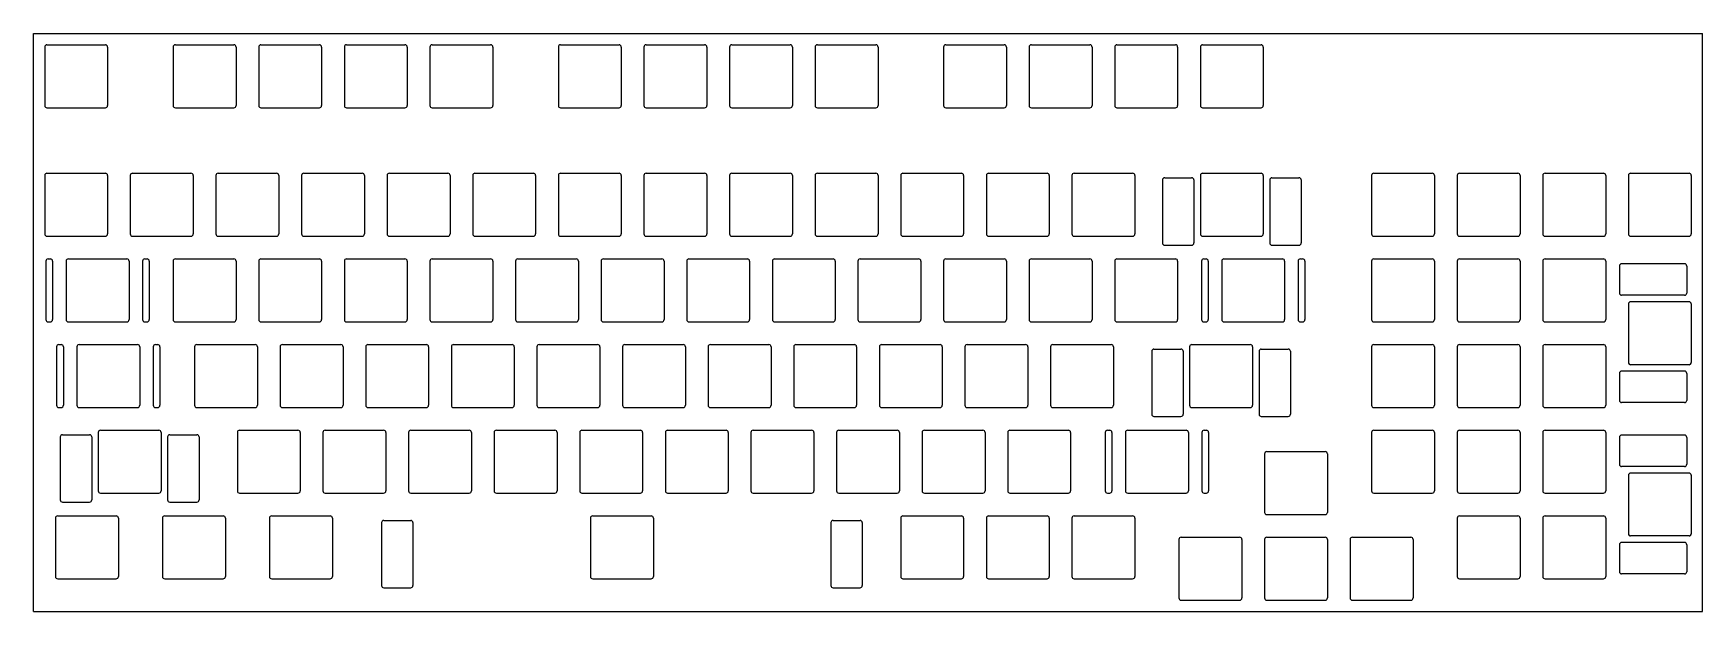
# Model space of a CAD drawing. Header units: millimetres. Extents: x 0 to 371, y -129 to 0.
import ezdxf

# ---------------------------------------------------------------- set-up
doc = ezdxf.new("R2010")
doc.units = ezdxf.units.MM

msp = doc.modelspace()

# ---------------------------------------------------------------- linework, layer by layer
for p, q in [((0, 0), (371.475, 0)), ((0, -128.5875), (0, 0)), ((371.475, -128.5875), (371.475, 0)), ((2.525, -3.025), (2.525, -16.025)), ((3.025, -2.525), (16.025, -2.525)), ((16.525, -3.025), (16.525, -16.025)), ((31.1, -3.025), (31.1, -16.025)), ((31.6, -2.525), (44.6, -2.525)), ((45.1, -3.025), (45.1, -16.025)), ((50.15, -3.025), (50.15, -16.025)), ((50.65, -2.525), (63.65, -2.525)), ((64.15, -3.025), (64.15, -16.025)), ((69.2, -3.025), (69.2, -16.025)), ((69.7, -2.525), (82.7, -2.525)), ((83.2, -3.025), (83.2, -16.025)), ((88.25, -3.025), (88.25, -16.025)), ((88.75, -2.525), (101.75, -2.525)), ((102.25, -3.025), (102.25, -16.025)), ((116.825, -3.025), (116.825, -16.025)), ((117.325, -2.525), (130.325, -2.525)), ((130.825, -3.025), (130.825, -16.025)), ((135.875, -3.025), (135.875, -16.025)), ((136.375, -2.525), (149.375, -2.525)), ((149.875, -3.025), (149.875, -16.025)), ((154.925, -3.025), (154.925, -16.025)), ((155.425, -2.525), (168.425, -2.525)), ((168.925, -3.025), (168.925, -16.025)), ((173.975, -3.025), (173.975, -16.025)), ((174.475, -2.525), (187.475, -2.525)), ((187.975, -3.025), (187.975, -16.025)), ((202.55, -3.025), (202.55, -16.025)), ((203.05, -2.525), (216.05, -2.525)), ((216.55, -3.025), (216.55, -16.025)), ((221.6, -3.025), (221.6, -16.025)), ((222.1, -2.525), (235.1, -2.525)), ((235.6, -3.025), (235.6, -16.025)), ((240.65, -3.025), (240.65, -16.025)), ((241.15, -2.525), (254.15, -2.525)), ((254.65, -3.025), (254.65, -16.025)), ((259.7, -3.025), (259.7, -16.025)), ((260.2, -2.525), (273.2, -2.525)), ((273.7, -3.025), (273.7, -16.025)), ((3.025, -16.525), (16.025, -16.525)), ((31.6, -16.525), (44.6, -16.525)), ((50.65, -16.525), (63.65, -16.525)), ((69.7, -16.525), (82.7, -16.525)), ((88.75, -16.525), (101.75, -16.525)), ((117.325, -16.525), (130.325, -16.525)), ((136.375, -16.525), (149.375, -16.525)), ((155.425, -16.525), (168.425, -16.525)), ((174.475, -16.525), (187.475, -16.525)), ((203.05, -16.525), (216.05, -16.525)), ((222.1, -16.525), (235.1, -16.525)), ((241.15, -16.525), (254.15, -16.525)), ((260.2, -16.525), (273.2, -16.525)), ((2.525, -31.6), (2.525, -44.6)), ((3.025, -31.1), (16.025, -31.1)), ((16.525, -31.6), (16.525, -44.6)), ((21.575, -31.6), (21.575, -44.6)), ((22.075, -31.1), (35.075, -31.1)), ((35.575, -31.6), (35.575, -44.6)), ((40.625, -31.6), (40.625, -44.6)), ((41.125, -31.1), (54.125, -31.1)), ((54.625, -31.6), (54.625, -44.6)), ((59.675, -31.6), (59.675, -44.6)), ((60.175, -31.1), (73.175, -31.1)), ((73.675, -31.6), (73.675, -44.6)), ((78.725, -31.6), (78.725, -44.6)), ((79.225, -31.1), (92.225, -31.1)), ((92.725, -31.6), (92.725, -44.6)), ((97.775, -31.6), (97.775, -44.6)), ((98.275, -31.1), (111.275, -31.1)), ((111.775, -31.6), (111.775, -44.6)), ((116.825, -31.6), (116.825, -44.6)), ((117.325, -31.1), (130.325, -31.1)), ((130.825, -31.6), (130.825, -44.6)), ((135.875, -31.6), (135.875, -44.6)), ((136.375, -31.1), (149.375, -31.1)), ((149.875, -31.6), (149.875, -44.6)), ((154.925, -31.6), (154.925, -44.6)), ((155.425, -31.1), (168.425, -31.1)), ((168.925, -31.6), (168.925, -44.6)), ((173.975, -31.6), (173.975, -44.6)), ((174.475, -31.1), (187.475, -31.1)), ((187.975, -31.6), (187.975, -44.6)), ((193.025, -31.6), (193.025, -44.6)), ((193.525, -31.1), (206.525, -31.1)), ((207.025, -31.6), (207.025, -44.6)), ((212.075, -31.6), (212.075, -44.6)), ((212.575, -31.1), (225.575, -31.1)), ((226.075, -31.6), (226.075, -44.6)), ((231.125, -31.6), (231.125, -44.6)), ((231.625, -31.1), (244.625, -31.1)), ((245.125, -31.6), (245.125, -44.6)), ((251.262, -32.6), (251.262, -46.6)), ((251.762, -32.1), (257.762, -32.1)), ((258.262, -32.6), (258.262, -46.6)), ((259.7, -31.6), (259.7, -44.6)), ((260.2, -31.1), (273.2, -31.1)), ((273.7, -31.6), (273.7, -44.6)), ((275.138, -32.6), (275.138, -46.6)), ((275.638, -32.1), (281.638, -32.1)), ((282.138, -32.6), (282.138, -46.6)), ((297.8, -31.6), (297.8, -44.6)), ((298.3, -31.1), (311.3, -31.1)), ((311.8, -31.6), (311.8, -44.6)), ((316.85, -31.6), (316.85, -44.6)), ((317.35, -31.1), (330.35, -31.1)), ((330.85, -31.6), (330.85, -44.6)), ((335.9, -31.6), (335.9, -44.6)), ((336.4, -31.1), (349.4, -31.1)), ((349.9, -31.6), (349.9, -44.6)), ((354.95, -31.6), (354.95, -44.6)), ((355.45, -31.1), (368.45, -31.1)), ((368.95, -31.6), (368.95, -44.6)), ((3.025, -45.1), (16.025, -45.1)), ((22.075, -45.1), (35.075, -45.1)), ((41.125, -45.1), (54.125, -45.1)), ((60.175, -45.1), (73.175, -45.1)), ((79.225, -45.1), (92.225, -45.1)), ((98.275, -45.1), (111.275, -45.1)), ((117.325, -45.1), (130.325, -45.1)), ((136.375, -45.1), (149.375, -45.1)), ((155.425, -45.1), (168.425, -45.1)), ((174.475, -45.1), (187.475, -45.1)), ((193.525, -45.1), (206.525, -45.1)), ((212.575, -45.1), (225.575, -45.1)), ((231.625, -45.1), (244.625, -45.1)), ((251.762, -47.1), (257.762, -47.1)), ((260.2, -45.1), (273.2, -45.1)), ((275.638, -47.1), (281.638, -47.1)), ((298.3, -45.1), (311.3, -45.1)), ((317.35, -45.1), (330.35, -45.1)), ((336.4, -45.1), (349.4, -45.1)), ((355.45, -45.1), (368.45, -45.1)), ((2.7875, -50.65), (2.7875, -63.65)), ((3.2875, -50.15), (3.7875, -50.15)), ((4.2875, -50.65), (4.2875, -63.65)), ((7.2875, -50.65), (7.2875, -63.65)), ((7.7875, -50.15), (20.7875, -50.15)), ((21.2875, -50.65), (21.2875, -63.65)), ((24.2875, -50.65), (24.2875, -63.65)), ((24.7875, -50.15), (25.2875, -50.15)), ((25.7875, -50.65), (25.7875, -63.65)), ((31.1, -50.65), (31.1, -63.65)), ((31.6, -50.15), (44.6, -50.15)), ((45.1, -50.65), (45.1, -63.65)), ((50.15, -50.65), (50.15, -63.65)), ((50.65, -50.15), (63.65, -50.15)), ((64.15, -50.65), (64.15, -63.65)), ((69.2, -50.65), (69.2, -63.65)), ((69.7, -50.15), (82.7, -50.15)), ((83.2, -50.65), (83.2, -63.65)), ((88.25, -50.65), (88.25, -63.65)), ((88.75, -50.15), (101.75, -50.15)), ((102.25, -50.65), (102.25, -63.65)), ((107.3, -50.65), (107.3, -63.65)), ((107.8, -50.15), (120.8, -50.15)), ((121.3, -50.65), (121.3, -63.65)), ((126.35, -50.65), (126.35, -63.65)), ((126.85, -50.15), (139.85, -50.15)), ((140.35, -50.65), (140.35, -63.65)), ((145.4, -50.65), (145.4, -63.65)), ((145.9, -50.15), (158.9, -50.15)), ((159.4, -50.65), (159.4, -63.65)), ((164.45, -50.65), (164.45, -63.65)), ((164.95, -50.15), (177.95, -50.15)), ((178.45, -50.65), (178.45, -63.65)), ((183.5, -50.65), (183.5, -63.65)), ((184, -50.15), (197, -50.15)), ((197.5, -50.65), (197.5, -63.65)), ((202.55, -50.65), (202.55, -63.65)), ((203.05, -50.15), (216.05, -50.15)), ((216.55, -50.65), (216.55, -63.65)), ((221.6, -50.65), (221.6, -63.65)), ((222.1, -50.15), (235.1, -50.15)), ((235.6, -50.65), (235.6, -63.65)), ((240.65, -50.65), (240.65, -63.65)), ((241.15, -50.15), (254.15, -50.15)), ((254.65, -50.65), (254.65, -63.65)), ((259.9625, -50.65), (259.9625, -63.65)), ((260.4625, -50.15), (260.9625, -50.15)), ((261.4625, -50.65), (261.4625, -63.65)), ((264.4625, -50.65), (264.4625, -63.65)), ((264.9625, -50.15), (277.9625, -50.15)), ((278.4625, -50.65), (278.4625, -63.65)), ((281.4625, -50.65), (281.4625, -63.65)), ((281.9625, -50.15), (282.4625, -50.15)), ((282.9625, -50.65), (282.9625, -63.65)), ((297.8, -50.65), (297.8, -63.65)), ((298.3, -50.15), (311.3, -50.15)), ((311.8, -50.65), (311.8, -63.65)), ((316.85, -50.65), (316.85, -63.65)), ((317.35, -50.15), (330.35, -50.15)), ((330.85, -50.65), (330.85, -63.65)), ((335.9, -50.65), (335.9, -63.65)), ((336.4, -50.15), (349.4, -50.15)), ((349.9, -50.65), (349.9, -63.65)), ((352.95, -51.737), (352.95, -57.737)), ((367.45, -51.237), (353.45, -51.237)), ((367.95, -51.737), (367.95, -57.737)), ((367.45, -58.237), (353.45, -58.237)), ((354.95, -60.175), (354.95, -73.175)), ((368.45, -59.675), (355.45, -59.675)), ((368.95, -60.175), (368.95, -73.175)), ((3.2875, -64.15), (3.7875, -64.15)), ((7.7875, -64.15), (20.7875, -64.15)), ((24.7875, -64.15), (25.2875, -64.15)), ((31.6, -64.15), (44.6, -64.15)), ((50.65, -64.15), (63.65, -64.15)), ((69.7, -64.15), (82.7, -64.15)), ((88.75, -64.15), (101.75, -64.15)), ((107.8, -64.15), (120.8, -64.15)), ((126.85, -64.15), (139.85, -64.15)), ((145.9, -64.15), (158.9, -64.15)), ((164.95, -64.15), (177.95, -64.15)), ((184, -64.15), (197, -64.15)), ((203.05, -64.15), (216.05, -64.15)), ((222.1, -64.15), (235.1, -64.15)), ((241.15, -64.15), (254.15, -64.15)), ((260.4625, -64.15), (260.9625, -64.15)), ((264.9625, -64.15), (277.9625, -64.15)), ((281.9625, -64.15), (282.4625, -64.15)), ((298.3, -64.15), (311.3, -64.15)), ((317.35, -64.15), (330.35, -64.15)), ((336.4, -64.15), (349.4, -64.15)), ((5.16875, -69.7), (5.16875, -82.7)), ((5.66875, -69.2), (6.16875, -69.2)), ((6.66875, -69.7), (6.66875, -82.7)), ((9.66875, -69.7), (9.66875, -82.7)), ((10.16875, -69.2), (23.16875, -69.2)), ((23.66875, -69.7), (23.66875, -82.7)), ((26.66875, -69.7), (26.66875, -82.7)), ((27.16875, -69.2), (27.66875, -69.2)), ((28.16875, -69.7), (28.16875, -82.7)), ((35.8625, -69.7), (35.8625, -82.7)), ((36.3625, -69.2), (49.3625, -69.2)), ((49.8625, -69.7), (49.8625, -82.7)), ((54.9125, -69.7), (54.9125, -82.7)), ((55.4125, -69.2), (68.4125, -69.2)), ((68.9125, -69.7), (68.9125, -82.7)), ((73.9625, -69.7), (73.9625, -82.7)), ((74.4625, -69.2), (87.4625, -69.2)), ((87.9625, -69.7), (87.9625, -82.7)), ((93.0125, -69.7), (93.0125, -82.7)), ((93.5125, -69.2), (106.5125, -69.2)), ((107.0125, -69.7), (107.0125, -82.7)), ((112.0625, -69.7), (112.0625, -82.7)), ((112.5625, -69.2), (125.5625, -69.2)), ((126.0625, -69.7), (126.0625, -82.7)), ((131.1125, -69.7), (131.1125, -82.7)), ((131.6125, -69.2), (144.6125, -69.2)), ((145.1125, -69.7), (145.1125, -82.7)), ((150.1625, -69.7), (150.1625, -82.7)), ((150.6625, -69.2), (163.6625, -69.2)), ((164.1625, -69.7), (164.1625, -82.7)), ((169.2125, -69.7), (169.2125, -82.7)), ((169.7125, -69.2), (182.7125, -69.2)), ((183.2125, -69.7), (183.2125, -82.7)), ((188.2625, -69.7), (188.2625, -82.7)), ((188.7625, -69.2), (201.7625, -69.2)), ((202.2625, -69.7), (202.2625, -82.7)), ((207.3125, -69.7), (207.3125, -82.7)), ((207.8125, -69.2), (220.8125, -69.2)), ((221.3125, -69.7), (221.3125, -82.7)), ((226.3625, -69.7), (226.3625, -82.7)), ((226.8625, -69.2), (239.8625, -69.2)), ((240.3625, -69.7), (240.3625, -82.7)), ((249.38075, -70.2), (255.38075, -70.2)), ((257.31875, -69.7), (257.31875, -82.7)), ((257.81875, -69.2), (270.81875, -69.2)), ((271.31875, -69.7), (271.31875, -82.7)), ((273.25675, -70.2), (279.25675, -70.2)), ((297.8, -69.7), (297.8, -82.7)), ((298.3, -69.2), (311.3, -69.2)), ((311.8, -69.7), (311.8, -82.7)), ((316.85, -69.7), (316.85, -82.7)), ((317.35, -69.2), (330.35, -69.2)), ((330.85, -69.7), (330.85, -82.7)), ((335.9, -69.7), (335.9, -82.7)), ((336.4, -69.2), (349.4, -69.2)), ((349.9, -69.7), (349.9, -82.7)), ((248.88075, -70.7), (248.88075, -84.7)), ((255.88075, -70.7), (255.88075, -84.7)), ((272.75675, -70.7), (272.75675, -84.7)), ((279.75675, -70.7), (279.75675, -84.7)), ((368.45, -73.675), (355.45, -73.675)), ((352.95, -75.613), (352.95, -81.613)), ((367.45, -75.113), (353.45, -75.113)), ((367.95, -75.613), (367.95, -81.613)), ((5.66875, -83.2), (6.16875, -83.2)), ((10.16875, -83.2), (23.16875, -83.2)), ((27.16875, -83.2), (27.66875, -83.2)), ((36.3625, -83.2), (49.3625, -83.2)), ((55.4125, -83.2), (68.4125, -83.2)), ((74.4625, -83.2), (87.4625, -83.2)), ((93.5125, -83.2), (106.5125, -83.2)), ((112.5625, -83.2), (125.5625, -83.2)), ((131.6125, -83.2), (144.6125, -83.2)), ((150.6625, -83.2), (163.6625, -83.2)), ((169.7125, -83.2), (182.7125, -83.2)), ((188.7625, -83.2), (201.7625, -83.2)), ((207.8125, -83.2), (220.8125, -83.2)), ((226.8625, -83.2), (239.8625, -83.2)), ((249.38075, -85.2), (255.38075, -85.2)), ((257.81875, -83.2), (270.81875, -83.2)), ((273.25675, -85.2), (279.25675, -85.2)), ((298.3, -83.2), (311.3, -83.2)), ((317.35, -83.2), (330.35, -83.2)), ((336.4, -83.2), (349.4, -83.2)), ((367.45, -82.113), (353.45, -82.113)), ((14.43125, -88.75), (14.43125, -101.75)), ((14.93125, -88.25), (27.93125, -88.25)), ((28.43125, -88.75), (28.43125, -101.75)), ((45.3875, -88.75), (45.3875, -101.75)), ((45.8875, -88.25), (58.8875, -88.25)), ((59.3875, -88.75), (59.3875, -101.75)), ((64.4375, -88.75), (64.4375, -101.75)), ((64.9375, -88.25), (77.9375, -88.25)), ((78.4375, -88.75), (78.4375, -101.75)), ((83.4875, -88.75), (83.4875, -101.75)), ((83.9875, -88.25), (96.9875, -88.25)), ((97.4875, -88.75), (97.4875, -101.75)), ((102.5375, -88.75), (102.5375, -101.75)), ((103.0375, -88.25), (116.0375, -88.25)), ((116.5375, -88.75), (116.5375, -101.75)), ((121.5875, -88.75), (121.5875, -101.75)), ((122.0875, -88.25), (135.0875, -88.25)), ((135.5875, -88.75), (135.5875, -101.75)), ((140.6375, -88.75), (140.6375, -101.75)), ((141.1375, -88.25), (154.1375, -88.25)), ((154.6375, -88.75), (154.6375, -101.75)), ((159.6875, -88.75), (159.6875, -101.75)), ((160.1875, -88.25), (173.1875, -88.25)), ((173.6875, -88.75), (173.6875, -101.75)), ((178.7375, -88.75), (178.7375, -101.75)), ((179.2375, -88.25), (192.2375, -88.25)), ((192.7375, -88.75), (192.7375, -101.75)), ((197.7875, -88.75), (197.7875, -101.75)), ((198.2875, -88.25), (211.2875, -88.25)), ((211.7875, -88.75), (211.7875, -101.75)), ((216.8375, -88.75), (216.8375, -101.75)), ((217.3375, -88.25), (230.3375, -88.25)), ((230.8375, -88.75), (230.8375, -101.75)), ((238.53125, -88.75), (238.53125, -101.75)), ((239.03125, -88.25), (239.53125, -88.25)), ((240.03125, -88.75), (240.03125, -101.75)), ((243.03125, -88.75), (243.03125, -101.75)), ((243.53125, -88.25), (256.53125, -88.25)), ((257.03125, -88.75), (257.03125, -101.75)), ((260.03125, -88.75), (260.03125, -101.75)), ((260.53125, -88.25), (261.03125, -88.25)), ((261.53125, -88.75), (261.53125, -101.75)), ((297.8, -88.75), (297.8, -101.75)), ((298.3, -88.25), (311.3, -88.25)), ((311.8, -88.75), (311.8, -101.75)), ((316.85, -88.75), (316.85, -101.75)), ((317.35, -88.25), (330.35, -88.25)), ((330.85, -88.75), (330.85, -101.75)), ((335.9, -88.75), (335.9, -101.75)), ((336.4, -88.25), (349.4, -88.25)), ((349.9, -88.75), (349.9, -101.75)), ((5.99325, -89.75), (5.99325, -103.75)), ((6.49325, -89.25), (12.49325, -89.25)), ((12.99325, -89.75), (12.99325, -103.75)), ((29.86925, -89.75), (29.86925, -103.75)), ((30.36925, -89.25), (36.36925, -89.25)), ((36.86925, -89.75), (36.86925, -103.75)), ((352.95, -89.837), (352.95, -95.837)), ((367.45, -89.337), (353.45, -89.337)), ((367.95, -89.837), (367.95, -95.837)), ((273.9875, -93.5125), (273.9875, -106.5125)), ((274.4875, -93.0125), (287.4875, -93.0125)), ((287.9875, -93.5125), (287.9875, -106.5125)), ((367.45, -96.337), (353.45, -96.337)), ((354.95, -98.275), (354.95, -111.275)), ((368.45, -97.775), (355.45, -97.775)), ((368.95, -98.275), (368.95, -111.275)), ((14.93125, -102.25), (27.93125, -102.25)), ((45.8875, -102.25), (58.8875, -102.25)), ((64.9375, -102.25), (77.9375, -102.25)), ((83.9875, -102.25), (96.9875, -102.25)), ((103.0375, -102.25), (116.0375, -102.25)), ((122.0875, -102.25), (135.0875, -102.25)), ((141.1375, -102.25), (154.1375, -102.25)), ((160.1875, -102.25), (173.1875, -102.25)), ((179.2375, -102.25), (192.2375, -102.25)), ((198.2875, -102.25), (211.2875, -102.25)), ((217.3375, -102.25), (230.3375, -102.25)), ((239.03125, -102.25), (239.53125, -102.25)), ((243.53125, -102.25), (256.53125, -102.25)), ((260.53125, -102.25), (261.03125, -102.25)), ((298.3, -102.25), (311.3, -102.25)), ((317.35, -102.25), (330.35, -102.25)), ((336.4, -102.25), (349.4, -102.25)), ((5.40625, -107.3), (18.40625, -107.3)), ((6.49325, -104.25), (12.49325, -104.25)), ((29.21875, -107.3), (42.21875, -107.3)), ((30.36925, -104.25), (36.36925, -104.25)), ((53.03125, -107.3), (66.03125, -107.3)), ((124.46875, -107.3), (137.46875, -107.3)), ((193.525, -107.3), (206.525, -107.3)), ((212.575, -107.3), (225.575, -107.3)), ((231.625, -107.3), (244.625, -107.3)), ((274.4875, -107.0125), (287.4875, -107.0125)), ((317.35, -107.3), (330.35, -107.3)), ((336.4, -107.3), (349.4, -107.3)), ((4.90625, -107.8), (4.90625, -120.8)), ((18.90625, -107.8), (18.90625, -120.8)), ((28.71875, -107.8), (28.71875, -120.8)), ((42.71875, -107.8), (42.71875, -120.8)), ((52.53125, -107.8), (52.53125, -120.8)), ((66.53125, -107.8), (66.53125, -120.8)), ((77.46875, -108.8), (77.46875, -122.8)), ((77.96875, -108.3), (83.96875, -108.3)), ((84.46875, -108.8), (84.46875, -122.8)), ((123.96875, -107.8), (123.96875, -120.8)), ((137.96875, -107.8), (137.96875, -120.8)), ((177.46875, -108.8), (177.46875, -122.8)), ((177.96875, -108.3), (183.96875, -108.3)), ((184.46875, -108.8), (184.46875, -122.8)), ((193.025, -107.8), (193.025, -120.8)), ((207.025, -107.8), (207.025, -120.8)), ((212.075, -107.8), (212.075, -120.8)), ((226.075, -107.8), (226.075, -120.8)), ((231.125, -107.8), (231.125, -120.8)), ((245.125, -107.8), (245.125, -120.8)), ((316.85, -107.8), (316.85, -120.8)), ((330.85, -107.8), (330.85, -120.8)), ((335.9, -107.8), (335.9, -120.8)), ((349.9, -107.8), (349.9, -120.8)), ((254.9375, -112.5625), (254.9375, -125.5625)), ((255.4375, -112.0625), (268.4375, -112.0625)), ((268.9375, -112.5625), (268.9375, -125.5625)), ((273.9875, -112.5625), (273.9875, -125.5625)), ((274.4875, -112.0625), (287.4875, -112.0625)), ((287.9875, -112.5625), (287.9875, -125.5625)), ((293.0375, -112.5625), (293.0375, -125.5625)), ((293.5375, -112.0625), (306.5375, -112.0625)), ((307.0375, -112.5625), (307.0375, -125.5625)), ((352.95, -113.713), (352.95, -119.713)), ((367.45, -113.213), (353.45, -113.213)), ((368.45, -111.775), (355.45, -111.775)), ((367.95, -113.713), (367.95, -119.713)), ((5.40625, -121.3), (18.40625, -121.3)), ((29.21875, -121.3), (42.21875, -121.3)), ((53.03125, -121.3), (66.03125, -121.3)), ((124.46875, -121.3), (137.46875, -121.3)), ((193.525, -121.3), (206.525, -121.3)), ((212.575, -121.3), (225.575, -121.3)), ((231.625, -121.3), (244.625, -121.3)), ((317.35, -121.3), (330.35, -121.3)), ((336.4, -121.3), (349.4, -121.3)), ((367.45, -120.213), (353.45, -120.213)), ((77.96875, -123.3), (83.96875, -123.3)), ((177.96875, -123.3), (183.96875, -123.3)), ((255.4375, -126.0625), (268.4375, -126.0625)), ((274.4875, -126.0625), (287.4875, -126.0625)), ((293.5375, -126.0625), (306.5375, -126.0625)), ((0, -128.5875), (371.475, -128.5875))]:
    msp.add_line(p, q)
for centre, start, end in [((3.025, -3.025), 90, 180), ((16.025, -3.025), 0, 90), ((31.6, -3.025), 90, 180), ((44.6, -3.025), 0, 90), ((50.65, -3.025), 90, 180), ((63.65, -3.025), 0, 90), ((69.7, -3.025), 90, 180), ((82.7, -3.025), 0, 90), ((88.75, -3.025), 90, 180), ((101.75, -3.025), 0, 90), ((117.325, -3.025), 90, 180), ((130.325, -3.025), 0, 90), ((136.375, -3.025), 90, 180), ((149.375, -3.025), 0, 90), ((155.425, -3.025), 90, 180), ((168.425, -3.025), 0, 90), ((174.475, -3.025), 90, 180), ((187.475, -3.025), 0, 90), ((203.05, -3.025), 90, 180), ((216.05, -3.025), 0, 90), ((222.1, -3.025), 90, 180), ((235.1, -3.025), 0, 90), ((241.15, -3.025), 90, 180), ((254.15, -3.025), 0, 90), ((260.2, -3.025), 90, 180), ((273.2, -3.025), 0, 90), ((3.025, -16.025), 180, 270), ((16.025, -16.025), 270, 0), ((31.6, -16.025), 180, 270), ((44.6, -16.025), 270, 0), ((50.65, -16.025), 180, 270), ((63.65, -16.025), 270, 0), ((69.7, -16.025), 180, 270), ((82.7, -16.025), 270, 0), ((88.75, -16.025), 180, 270), ((101.75, -16.025), 270, 0), ((117.325, -16.025), 180, 270), ((130.325, -16.025), 270, 0), ((136.375, -16.025), 180, 270), ((149.375, -16.025), 270, 0), ((155.425, -16.025), 180, 270), ((168.425, -16.025), 270, 0), ((174.475, -16.025), 180, 270), ((187.475, -16.025), 270, 0), ((203.05, -16.025), 180, 270), ((216.05, -16.025), 270, 0), ((222.1, -16.025), 180, 270), ((235.1, -16.025), 270, 0), ((241.15, -16.025), 180, 270), ((254.15, -16.025), 270, 0), ((260.2, -16.025), 180, 270), ((273.2, -16.025), 270, 0), ((3.025, -31.6), 90, 180), ((16.025, -31.6), 0, 90), ((22.075, -31.6), 90, 180), ((35.075, -31.6), 0, 90), ((41.125, -31.6), 90, 180), ((54.125, -31.6), 0, 90), ((60.175, -31.6), 90, 180), ((73.175, -31.6), 0, 90), ((79.225, -31.6), 90, 180), ((92.225, -31.6), 0, 90), ((98.275, -31.6), 90, 180), ((111.275, -31.6), 0, 90), ((117.325, -31.6), 90, 180), ((130.325, -31.6), 0, 90), ((136.375, -31.6), 90, 180), ((149.375, -31.6), 0, 90), ((155.425, -31.6), 90, 180), ((168.425, -31.6), 0, 90), ((174.475, -31.6), 90, 180), ((187.475, -31.6), 0, 90), ((193.525, -31.6), 90, 180), ((206.525, -31.6), 0, 90), ((212.575, -31.6), 90, 180), ((225.575, -31.6), 0, 90), ((231.625, -31.6), 90, 180), ((244.625, -31.6), 0, 90), ((251.762, -32.6), 90, 180), ((257.762, -32.6), 0, 90), ((260.2, -31.6), 90, 180), ((273.2, -31.6), 0, 90), ((275.638, -32.6), 90, 180), ((281.638, -32.6), 0, 90), ((298.3, -31.6), 90, 180), ((311.3, -31.6), 0, 90), ((317.35, -31.6), 90, 180), ((330.35, -31.6), 0, 90), ((336.4, -31.6), 90, 180), ((349.4, -31.6), 0, 90), ((355.45, -31.6), 90, 180), ((368.45, -31.6), 0, 90), ((3.025, -44.6), 180, 270), ((16.025, -44.6), 270, 0), ((22.075, -44.6), 180, 270), ((35.075, -44.6), 270, 0), ((41.125, -44.6), 180, 270), ((54.125, -44.6), 270, 0), ((60.175, -44.6), 180, 270), ((73.175, -44.6), 270, 0), ((79.225, -44.6), 180, 270), ((92.225, -44.6), 270, 0), ((98.275, -44.6), 180, 270), ((111.275, -44.6), 270, 0), ((117.325, -44.6), 180, 270), ((130.325, -44.6), 270, 0), ((136.375, -44.6), 180, 270), ((149.375, -44.6), 270, 0), ((155.425, -44.6), 180, 270), ((168.425, -44.6), 270, 0), ((174.475, -44.6), 180, 270), ((187.475, -44.6), 270, 0), ((193.525, -44.6), 180, 270), ((206.525, -44.6), 270, 0), ((212.575, -44.6), 180, 270), ((225.575, -44.6), 270, 0), ((231.625, -44.6), 180, 270), ((244.625, -44.6), 270, 0), ((251.762, -46.6), 180, 270), ((257.762, -46.6), 270, 0), ((260.2, -44.6), 180, 270), ((273.2, -44.6), 270, 0), ((275.638, -46.6), 180, 270), ((281.638, -46.6), 270, 0), ((298.3, -44.6), 180, 270), ((311.3, -44.6), 270, 0), ((317.35, -44.6), 180, 270), ((330.35, -44.6), 270, 0), ((336.4, -44.6), 180, 270), ((349.4, -44.6), 270, 0), ((355.45, -44.6), 180, 270), ((368.45, -44.6), 270, 0), ((3.2875, -50.65), 90, 180), ((3.7875, -50.65), 0, 90), ((7.7875, -50.65), 90, 180), ((20.7875, -50.65), 0, 90), ((24.7875, -50.65), 90, 180), ((25.2875, -50.65), 0, 90), ((31.6, -50.65), 90, 180), ((44.6, -50.65), 0, 90), ((50.65, -50.65), 90, 180), ((63.65, -50.65), 0, 90), ((69.7, -50.65), 90, 180), ((82.7, -50.65), 0, 90), ((88.75, -50.65), 90, 180), ((101.75, -50.65), 0, 90), ((107.8, -50.65), 90, 180), ((120.8, -50.65), 0, 90), ((126.85, -50.65), 90, 180), ((139.85, -50.65), 0, 90), ((145.9, -50.65), 90, 180), ((158.9, -50.65), 0, 90), ((164.95, -50.65), 90, 180), ((177.95, -50.65), 0, 90), ((184, -50.65), 90, 180), ((197, -50.65), 0, 90), ((203.05, -50.65), 90, 180), ((216.05, -50.65), 0, 90), ((222.1, -50.65), 90, 180), ((235.1, -50.65), 0, 90), ((241.15, -50.65), 90, 180), ((254.15, -50.65), 0, 90), ((260.4625, -50.65), 90, 180), ((260.9625, -50.65), 0, 90), ((264.9625, -50.65), 90, 180), ((277.9625, -50.65), 0, 90), ((281.9625, -50.65), 90, 180), ((282.4625, -50.65), 0, 90), ((298.3, -50.65), 90, 180), ((311.3, -50.65), 0, 90), ((317.35, -50.65), 90, 180), ((330.35, -50.65), 0, 90), ((336.4, -50.65), 90, 180), ((349.4, -50.65), 0, 90), ((353.45, -51.737), 90, 180), ((367.45, -51.737), 0, 90), ((353.45, -57.737), 180, 270), ((367.45, -57.737), 270, 0), ((355.45, -60.175), 90, 180), ((368.45, -60.175), 0, 90), ((3.2875, -63.65), 180, 270), ((3.7875, -63.65), 270, 0), ((7.7875, -63.65), 180, 270), ((20.7875, -63.65), 270, 0), ((24.7875, -63.65), 180, 270), ((25.2875, -63.65), 270, 0), ((31.6, -63.65), 180, 270), ((44.6, -63.65), 270, 0), ((50.65, -63.65), 180, 270), ((63.65, -63.65), 270, 0), ((69.7, -63.65), 180, 270), ((82.7, -63.65), 270, 0), ((88.75, -63.65), 180, 270), ((101.75, -63.65), 270, 0), ((107.8, -63.65), 180, 270), ((120.8, -63.65), 270, 0), ((126.85, -63.65), 180, 270), ((139.85, -63.65), 270, 0), ((145.9, -63.65), 180, 270), ((158.9, -63.65), 270, 0), ((164.95, -63.65), 180, 270), ((177.95, -63.65), 270, 0), ((184, -63.65), 180, 270), ((197, -63.65), 270, 0), ((203.05, -63.65), 180, 270), ((216.05, -63.65), 270, 0), ((222.1, -63.65), 180, 270), ((235.1, -63.65), 270, 0), ((241.15, -63.65), 180, 270), ((254.15, -63.65), 270, 0), ((260.4625, -63.65), 180, 270), ((260.9625, -63.65), 270, 0), ((264.9625, -63.65), 180, 270), ((277.9625, -63.65), 270, 0), ((281.9625, -63.65), 180, 270), ((282.4625, -63.65), 270, 0), ((298.3, -63.65), 180, 270), ((311.3, -63.65), 270, 0), ((317.35, -63.65), 180, 270), ((330.35, -63.65), 270, 0), ((336.4, -63.65), 180, 270), ((349.4, -63.65), 270, 0), ((5.66875, -69.7), 90, 180), ((6.16875, -69.7), 0, 90), ((10.16875, -69.7), 90, 180), ((23.16875, -69.7), 0, 90), ((27.16875, -69.7), 90, 180), ((27.66875, -69.7), 0, 90), ((36.3625, -69.7), 90, 180), ((49.3625, -69.7), 0, 90), ((55.4125, -69.7), 90, 180), ((68.4125, -69.7), 0, 90), ((74.4625, -69.7), 90, 180), ((87.4625, -69.7), 0, 90), ((93.5125, -69.7), 90, 180), ((106.5125, -69.7), 0, 90), ((112.5625, -69.7), 90, 180), ((125.5625, -69.7), 0, 90), ((131.6125, -69.7), 90, 180), ((144.6125, -69.7), 0, 90), ((150.6625, -69.7), 90, 180), ((163.6625, -69.7), 0, 90), ((169.7125, -69.7), 90, 180), ((182.7125, -69.7), 0, 90), ((188.7625, -69.7), 90, 180), ((201.7625, -69.7), 0, 90), ((207.8125, -69.7), 90, 180), ((220.8125, -69.7), 0, 90), ((226.8625, -69.7), 90, 180), ((239.8625, -69.7), 0, 90), ((249.38075, -70.7), 90, 180), ((255.38075, -70.7), 0, 90), ((257.81875, -69.7), 90, 180), ((270.81875, -69.7), 0, 90), ((273.25675, -70.7), 90, 180), ((279.25675, -70.7), 0, 90), ((298.3, -69.7), 90, 180), ((311.3, -69.7), 0, 90), ((317.35, -69.7), 90, 180), ((330.35, -69.7), 0, 90), ((336.4, -69.7), 90, 180), ((349.4, -69.7), 0, 90), ((355.45, -73.175), 180, 270), ((368.45, -73.175), 270, 0), ((353.45, -75.613), 90, 180), ((367.45, -75.613), 0, 90), ((353.45, -81.613), 180, 270), ((367.45, -81.613), 270, 0), ((5.66875, -82.7), 180, 270), ((6.16875, -82.7), 270, 0), ((10.16875, -82.7), 180, 270), ((23.16875, -82.7), 270, 0), ((27.16875, -82.7), 180, 270), ((27.66875, -82.7), 270, 0), ((36.3625, -82.7), 180, 270), ((49.3625, -82.7), 270, 0), ((55.4125, -82.7), 180, 270), ((68.4125, -82.7), 270, 0), ((74.4625, -82.7), 180, 270), ((87.4625, -82.7), 270, 0), ((93.5125, -82.7), 180, 270), ((106.5125, -82.7), 270, 0), ((112.5625, -82.7), 180, 270), ((125.5625, -82.7), 270, 0), ((131.6125, -82.7), 180, 270), ((144.6125, -82.7), 270, 0), ((150.6625, -82.7), 180, 270), ((163.6625, -82.7), 270, 0), ((169.7125, -82.7), 180, 270), ((182.7125, -82.7), 270, 0), ((188.7625, -82.7), 180, 270), ((201.7625, -82.7), 270, 0), ((207.8125, -82.7), 180, 270), ((220.8125, -82.7), 270, 0), ((226.8625, -82.7), 180, 270), ((239.8625, -82.7), 270, 0), ((249.38075, -84.7), 180, 270), ((255.38075, -84.7), 270, 0), ((257.81875, -82.7), 180, 270), ((270.81875, -82.7), 270, 0), ((273.25675, -84.7), 180, 270), ((279.25675, -84.7), 270, 0), ((298.3, -82.7), 180, 270), ((311.3, -82.7), 270, 0), ((317.35, -82.7), 180, 270), ((330.35, -82.7), 270, 0), ((336.4, -82.7), 180, 270), ((349.4, -82.7), 270, 0), ((14.93125, -88.75), 90, 180), ((27.93125, -88.75), 0, 90), ((45.8875, -88.75), 90, 180), ((58.8875, -88.75), 0, 90), ((64.9375, -88.75), 90, 180), ((77.9375, -88.75), 0, 90), ((83.9875, -88.75), 90, 180), ((96.9875, -88.75), 0, 90), ((103.0375, -88.75), 90, 180), ((116.0375, -88.75), 0, 90), ((122.0875, -88.75), 90, 180), ((135.0875, -88.75), 0, 90), ((141.1375, -88.75), 90, 180), ((154.1375, -88.75), 0, 90), ((160.1875, -88.75), 90, 180), ((173.1875, -88.75), 0, 90), ((179.2375, -88.75), 90, 180), ((192.2375, -88.75), 0, 90), ((198.2875, -88.75), 90, 180), ((211.2875, -88.75), 0, 90), ((217.3375, -88.75), 90, 180), ((230.3375, -88.75), 0, 90), ((239.03125, -88.75), 90, 180), ((239.53125, -88.75), 0, 90), ((243.53125, -88.75), 90, 180), ((256.53125, -88.75), 0, 90), ((260.53125, -88.75), 90, 180), ((261.03125, -88.75), 0, 90), ((298.3, -88.75), 90, 180), ((311.3, -88.75), 0, 90), ((317.35, -88.75), 90, 180), ((330.35, -88.75), 0, 90), ((336.4, -88.75), 90, 180), ((349.4, -88.75), 0, 90), ((6.49325, -89.75), 90, 180), ((12.49325, -89.75), 0, 90), ((30.36925, -89.75), 90, 180), ((36.36925, -89.75), 0, 90), ((353.45, -89.837), 90, 180), ((367.45, -89.837), 0, 90), ((274.4875, -93.5125), 90, 180), ((287.4875, -93.5125), 0, 90), ((353.45, -95.837), 180, 270), ((367.45, -95.837), 270, 0), ((355.45, -98.275), 90, 180), ((368.45, -98.275), 0, 90), ((6.49325, -103.75), 180, 270), ((12.49325, -103.75), 270, 0), ((14.93125, -101.75), 180, 270), ((27.93125, -101.75), 270, 0), ((30.36925, -103.75), 180, 270), ((36.36925, -103.75), 270, 0), ((45.8875, -101.75), 180, 270), ((58.8875, -101.75), 270, 0), ((64.9375, -101.75), 180, 270), ((77.9375, -101.75), 270, 0), ((83.9875, -101.75), 180, 270), ((96.9875, -101.75), 270, 0), ((103.0375, -101.75), 180, 270), ((116.0375, -101.75), 270, 0), ((122.0875, -101.75), 180, 270), ((135.0875, -101.75), 270, 0), ((141.1375, -101.75), 180, 270), ((154.1375, -101.75), 270, 0), ((160.1875, -101.75), 180, 270), ((173.1875, -101.75), 270, 0), ((179.2375, -101.75), 180, 270), ((192.2375, -101.75), 270, 0), ((198.2875, -101.75), 180, 270), ((211.2875, -101.75), 270, 0), ((217.3375, -101.75), 180, 270), ((230.3375, -101.75), 270, 0), ((239.03125, -101.75), 180, 270), ((239.53125, -101.75), 270, 0), ((243.53125, -101.75), 180, 270), ((256.53125, -101.75), 270, 0), ((260.53125, -101.75), 180, 270), ((261.03125, -101.75), 270, 0), ((298.3, -101.75), 180, 270), ((311.3, -101.75), 270, 0), ((317.35, -101.75), 180, 270), ((330.35, -101.75), 270, 0), ((336.4, -101.75), 180, 270), ((349.4, -101.75), 270, 0), ((5.40625, -107.8), 90, 180), ((18.40625, -107.8), 0, 90), ((29.21875, -107.8), 90, 180), ((42.21875, -107.8), 0, 90), ((53.03125, -107.8), 90, 180), ((66.03125, -107.8), 0, 90), ((124.46875, -107.8), 90, 180), ((137.46875, -107.8), 0, 90), ((193.525, -107.8), 90, 180), ((206.525, -107.8), 0, 90), ((212.575, -107.8), 90, 180), ((225.575, -107.8), 0, 90), ((231.625, -107.8), 90, 180), ((244.625, -107.8), 0, 90), ((274.4875, -106.5125), 180, 270), ((287.4875, -106.5125), 270, 0), ((317.35, -107.8), 90, 180), ((330.35, -107.8), 0, 90), ((336.4, -107.8), 90, 180), ((349.4, -107.8), 0, 90), ((77.96875, -108.8), 90, 180), ((83.96875, -108.8), 0, 90), ((177.96875, -108.8), 90, 180), ((183.96875, -108.8), 0, 90), ((355.45, -111.275), 180, 270), ((368.45, -111.275), 270, 0), ((255.4375, -112.5625), 90, 180), ((268.4375, -112.5625), 0, 90), ((274.4875, -112.5625), 90, 180), ((287.4875, -112.5625), 0, 90), ((293.5375, -112.5625), 90, 180), ((306.5375, -112.5625), 0, 90), ((353.45, -113.713), 90, 180), ((367.45, -113.713), 0, 90), ((5.40625, -120.8), 180, 270), ((18.40625, -120.8), 270, 0), ((29.21875, -120.8), 180, 270), ((42.21875, -120.8), 270, 0), ((53.03125, -120.8), 180, 270), ((66.03125, -120.8), 270, 0), ((124.46875, -120.8), 180, 270), ((137.46875, -120.8), 270, 0), ((193.525, -120.8), 180, 270), ((206.525, -120.8), 270, 0), ((212.575, -120.8), 180, 270), ((225.575, -120.8), 270, 0), ((231.625, -120.8), 180, 270), ((244.625, -120.8), 270, 0), ((317.35, -120.8), 180, 270), ((330.35, -120.8), 270, 0), ((336.4, -120.8), 180, 270), ((349.4, -120.8), 270, 0), ((353.45, -119.713), 180, 270), ((367.45, -119.713), 270, 0), ((77.96875, -122.8), 180, 270), ((83.96875, -122.8), 270, 0), ((177.96875, -122.8), 180, 270), ((183.96875, -122.8), 270, 0), ((255.4375, -125.5625), 180, 270), ((268.4375, -125.5625), 270, 0), ((274.4875, -125.5625), 180, 270), ((287.4875, -125.5625), 270, 0), ((293.5375, -125.5625), 180, 270), ((306.5375, -125.5625), 270, 0)]:
    msp.add_arc(centre, 0.5, start, end)

doc.saveas('drawing.dxf')
